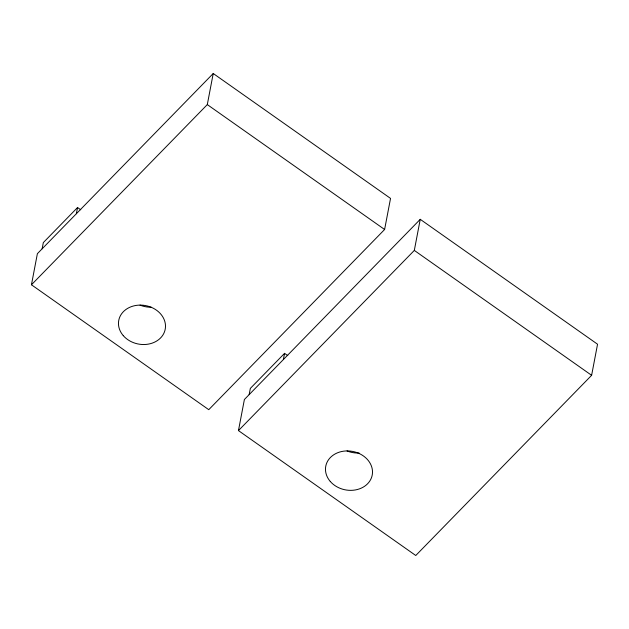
<?xml version="1.0" encoding="UTF-8"?>
<svg xmlns="http://www.w3.org/2000/svg" width="629" height="629" viewBox="0 0 629 629"><rect width="100%" height="100%" fill="white"/><g stroke="black" fill="none" stroke-linecap="round" stroke-linejoin="round"><path stroke-width="0.94" d="M31.45 284.78L37.378 253.684L213.231 73.499L390.538 198.402L384.61 229.491L208.757 409.676L31.45 284.78L207.303 104.595L213.231 73.499M42.143 248.801L43.33 242.59L77.548 207.523L80.756 209.787M76.361 213.742L77.548 207.523M238.462 430.598L244.39 399.509L420.243 219.324L597.55 344.22L591.622 375.316L415.769 555.501L238.462 430.598L414.314 250.413L420.243 219.324M249.155 394.627L250.342 388.408L284.56 353.349L287.767 355.613M283.372 359.568L284.56 353.349M207.303 104.595L384.61 229.491M414.314 250.413L591.622 375.316M151.227 307.219A23.65 19.562 10.8 0 1 140.031 305.12M359.112 453.014A23.65 19.562 10.8 0 1 347.043 450.946M123.276 335.642A23.65 19.562 10.8 0 0 163.682 333.669A23.65 19.562 10.8 0 0 138.978 305.128A23.65 19.562 10.8 0 0 123.276 335.642M330.288 481.468A23.65 19.562 10.8 0 0 370.693 479.495A23.65 19.562 10.8 0 0 345.989 450.954A23.65 19.562 10.8 0 0 330.288 481.468"/></g></svg>
